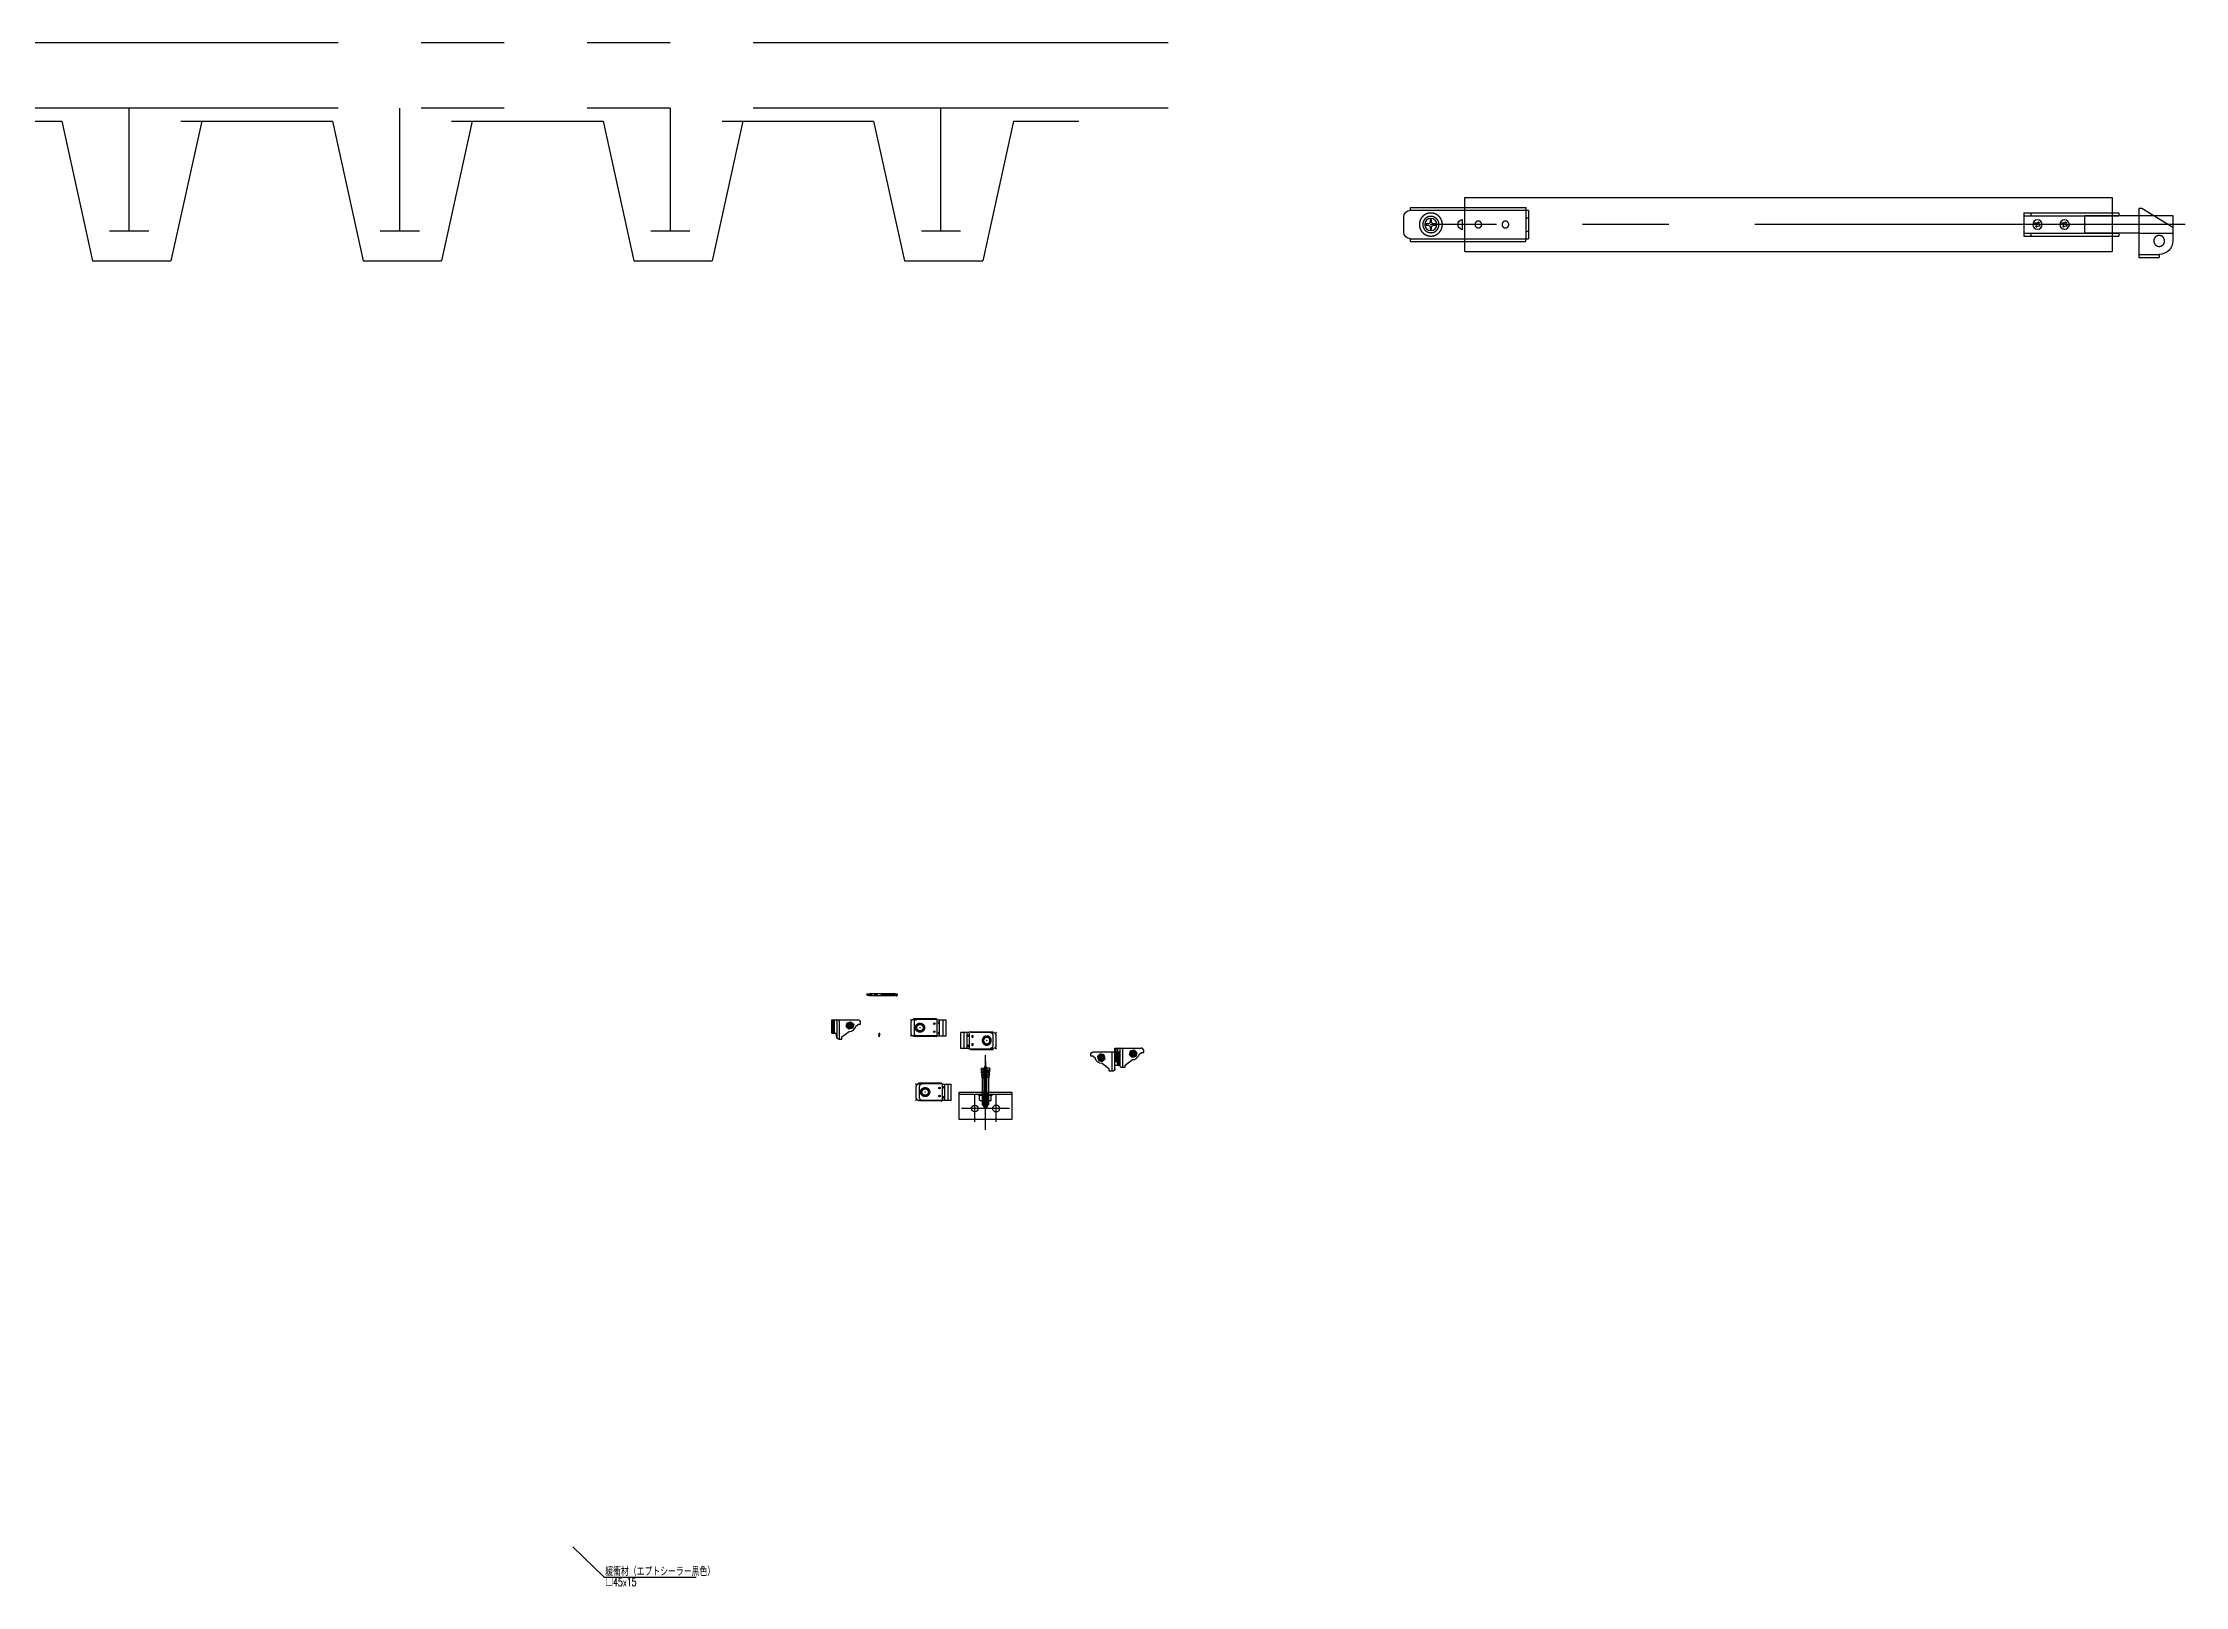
# Model space of a CAD drawing. Header units: millimetres. Extents: x -336714 to 313259, y -164504 to 205815.
# Drawn here: x -50246 to -10096, y 59206 to 88122 of the extents above; entities that cross this region are included whole.
import ezdxf

# ---------------------------------------------------------------- set-up
doc = ezdxf.new("R2010")
doc.units = ezdxf.units.MM
doc.header["$LTSCALE"] = 10
doc.header["$PDMODE"] = 35
doc.header["$PDSIZE"] = 5
for name, pattern in [('CENTER', [50.8, 31.75, -6.35, 6.35, -6.35]), ('HIDDEN', [9.525, 6.35, -3.175]), ('PHANTOM', [63.5, 31.75, -6.35, 6.35, -6.35, 6.35, -6.35])]:
    doc.linetypes.add(name, pattern=pattern)
for name, color, linetype in [('_別途', 6, 'PHANTOM'), ('_吊下地', 40, 'Continuous'), ('_基準', 1, 'CENTER'), ('_文字', 3, 'Continuous'), ('_製品', 4, 'Continuous'), ('_製品寸法', 9, 'Continuous'), ('POINT', 1, 'Continuous')]:
    doc.layers.add(name, color=color, linetype=linetype)
doc.styles.add('OKAMURA', font='simplex8.shx', dxfattribs={"width": 0.7, "bigfont": 'BIGFONT.shx'})
doc.dimstyles.new('OKAMURA-050', dxfattribs={"dimscale": 50, "dimtxt": 3, "dimasz": 1, "dimexe": 0, "dimexo": 3, "dimgap": 1, "dimtad": 1, "dimdec": 8, "dimdsep": 46, "dimtxsty": 'OKAMURA', "dimblk1": 'DOT', "dimblk2": 'DOT', "dimsah": 1, "dimcen": 0, "dimclrt": 3, "dimadec": 0, "dimazin": 0, "dimtfac": 1, "dimtdec": 8, "dimtix": 1, "dimtmove": 2, "dimatfit": 3, "dimfxl": 1, "dimtolj": 1, "dimarcsym": 0})

# ---------------------------------------------------------------- blocks, each defined once
blk = doc.blocks.new('*U208')
at = {"layer": '_別途'}
for p, q in [((2204.3, 60), (0, 60)), ((2204.3, 10), (0, 10)), ((1242, 0), (1358, 0)), ((1358, 0), (1381.5, -106.7)), ((1409.5, -83.7), (1409.5, 10)), ((1465, 0), (1441.5, -106.7)), ((1449, 0), (1565, 0)), ((1465, 0), (1515, 0)), ((1565, 0), (1588.5, -106.7)), ((1616.5, -83.7), (1616.5, 10)), ((1672, 0), (1648.5, -106.7)), ((1656, 0), (1772, 0)), ((1672, 0), (1722, 0)), ((1772, 0), (1795.5, -106.7)), ((1823.5, -83.7), (1823.5, 10)), ((1879, 0), (1855.5, -106.7)), ((1863, 0), (1979, 0)), ((1879, 0), (1929, 0)), ((1979, 0), (2002.5, -106.7)), ((2030.5, -83.7), (2030.5, 10)), ((2086, 0), (2062.5, -106.7)), ((2086, 0), (2136, 0)), ((1394.5, -83.7), (1424.5, -83.7)), ((1601.5, -83.7), (1631.5, -83.7)), ((1808.5, -83.7), (1838.5, -83.7)), ((2015.5, -83.7), (2045.5, -83.7)), ((1381.5, -106.7), (1441.5, -106.7)), ((1588.5, -106.7), (1648.5, -106.7)), ((1795.5, -106.7), (1855.5, -106.7)), ((2002.5, -106.7), (2062.5, -106.7))]:
    blk.add_line(p, q, dxfattribs=at)
blk = doc.blocks.new('P_SCREW_RIGHT')
at = {"layer": '_吊下地', "linetype": 'ByBlock'}
for p, q in [((-17.2, 10), (-17.2, -10)), ((30.8, 16.6), (-12.2, 16.6)), ((-12.2, 15), (-12.2, 16.6)), ((30.8, 15.6), (-12.2, 15.6)), ((-11.2, 10), (-11.2, -10)), ((0.1, 16.6), (0, 16.6)), ((32.4, -14), (32.4, 14)), ((34.5, 15), (48.8, 15)), ((36.7, -15), (36.7, 15)), ((48.8, -15), (48.8, 15)), ((-12.2, -16.6), (-12.2, -15)), ((30.8, -15.6), (-12.2, -15.6)), ((30.8, -16.6), (-12.2, -16.6)), ((0.1, -16.6), (0, -16.6)), ((34.5, -15), (48.8, -15))]:
    blk.add_line(p, q, dxfattribs=at)
at = {"layer": '_吊下地', "color": 6, "linetype": 'HIDDEN'}
for radius in [8.5, 6]:
    blk.add_circle((0, 0), radius, dxfattribs=at)
at = {"layer": '_吊下地', "linetype": 'ByBlock'}
for centre in [(26.8, 7.5), (26.8, -7.5)]:
    blk.add_circle(centre, 1.5, dxfattribs=at)
for centre, start, end in [((-12.2, 10), 90, 180), ((-6.2, 10), 90, 180), ((34.5, 20), 222.8436, 270), ((-12.2, -10), 180, 270), ((-6.2, -10), 180, 270), ((34.5, -20), 90, 137.1564)]:
    blk.add_arc(centre, 5, start, end, dxfattribs=at)
at = {"layer": '_吊下地', "linetype": 'ByBlock', "extrusion": (0, 0, -1)}
for centre, major_axis, ratio in [((35.4, 9.1), (0, 1.5), 0.904894), ((35.4, -10), (0, 1.49), 0.909015)]:
    blk.add_ellipse(centre, major_axis=major_axis, ratio=ratio, dxfattribs=at)
at = {"layer": '_吊下地', "linetype": 'ByBlock'}
for p in [(-17.2, 15), (-15.7, 13.5), (-9.7, 13.5), (0, 0), (30.8, 16.6), (-17.2, -15), (30.8, -16.6)]:
    blk.add_point(p, dxfattribs=at)
at = {"layer": '_基準'}
blk.add_line((42.8, 15), (42.8, -15), dxfattribs=at)
blk = doc.blocks.new('P_SCREW_LEFT')
at = {"layer": '_吊下地', "linetype": 'ByBlock'}
for p, q in [((-34.1, 10.5), (14.9, 10.5)), ((-34.1, -14.5), (-34.1, 10.5)), ((-2.7, 1.9), (-1.9, 2.7)), ((-1.6, 0.7), (-2.7, 1.9)), ((-0.7, 1.6), (-1.9, 2.7)), ((0.7, 1.6), (1.9, 2.7)), ((1.6, 0.7), (2.7, 1.9)), ((2.7, 1.9), (1.9, 2.7)), ((11, -1.3), (15.9, 2.5)), ((15.9, 2.5), (19.9, 2.5)), ((19.9, 2.5), (19.9, 5.5)), ((-34.1, -14.5), (-25.5, -14.5)), ((-25.5, -20.5), (-25.5, -14.5)), ((-20.5, -25.5), (-15, -25.5)), ((-15, -21.5), (-1.5, -11.1)), ((-15, -25.5), (-15, -21.5)), ((-1.6, -0.7), (-2.7, -1.9)), ((-1.9, -2.7), (-2.7, -1.9)), ((-0.7, -1.6), (-1.9, -2.7)), ((0.7, -1.6), (1.9, -2.7)), ((1.6, -0.7), (2.7, -1.9)), ((1.9, -2.7), (2.7, -1.9))]:
    blk.add_line(p, q, dxfattribs=at)
at = {"layer": '_吊下地', "color": 6, "linetype": 'HIDDEN'}
for p, q in [((-31.8, -14.5), (-31.8, 10.5)), ((-29.5, 10.5), (-29.5, -14.5)), ((-20, 10.5), (-20, -25.5))]:
    blk.add_line(p, q, dxfattribs=at)
at = {"layer": '_吊下地', "linetype": 'ByBlock'}
blk.add_lwpolyline([(-5.2, 5.2), (1.9, 7.1), (7.1, 1.9), (5.2, -5.2), (-1.9, -7.1), (-7.1, -1.9)], close=True, dxfattribs=at)
for radius in [6.32, 5.82]:
    blk.add_circle((0, 0), radius, dxfattribs=at)
at = {"layer": '_吊下地', "color": 6, "linetype": 'HIDDEN'}
blk.add_circle((0, 0), 4, dxfattribs=at)
at = {"layer": '_吊下地', "linetype": 'ByBlock'}
for centre, radius, start, end in [((-2.3, 0), 1, 315, 45), ((0, 2.3), 1, 225, 315), ((2.3, 0), 1, 135, 225), ((14.9, 5.5), 5, 0, 90), ((-20.5, -20.5), 5, 180, 270), ((-0.8, 0.9), 12, 266.4268, 349.2461), ((0, -2.3), 1, 45, 135)]:
    blk.add_arc(centre, radius, start, end, dxfattribs=at)
at = {"layer": '_製品', "color": 1, "linetype": 'CENTER'}
blk.add_line((-24.8, 10.5), (-24.8, -23.1), dxfattribs=at)
blk.add_point((-24.8, 10.5), dxfattribs=at)
blk = doc.blocks.new('*U308')
at = {"layer": '_吊下地', "linetype": 'ByBlock'}
for p, q in [((-34, 10), (15, 10)), ((-34, -14), (-34, 10)), ((-3, 2), (-2, 3)), ((-2, 1), (-3, 2)), ((-1, 2), (-2, 3)), ((1, 2), (2, 3)), ((3, 2), (2, 3)), ((2, 1), (3, 2)), ((11, -1), (16, 2)), ((16, 2), (20, 2)), ((20, 2), (20, 6)), ((-34, -14), (-25, -14)), ((-25, -20), (-25, -14)), ((-20, -26), (-15, -26)), ((-15, -22), (-2, -11)), ((-15, -26), (-15, -22)), ((-2, -1), (-3, -2)), ((-2, -3), (-3, -2)), ((-1, -2), (-2, -3)), ((1, -2), (2, -3)), ((2, -1), (3, -2)), ((2, -3), (3, -2))]:
    blk.add_line(p, q, dxfattribs=at)
at = {"layer": '_吊下地', "linetype": 'HIDDEN'}
for p, q in [((-27, 49), (-33, 48)), ((-32, 49), (-33, 48)), ((-31, 36), (-33, 48)), ((-27, 50), (-32, 49)), ((-18, 12), (-32, 12)), ((-32, 10), (-32, 12)), ((-31, 14), (-31, 36)), ((-19, 14), (-31, 14)), ((-30, 10), (-30, -14)), ((-25, 36), (-27, 50)), ((-24, 36), (-25, 36)), ((-24, 36), (-22, 50)), ((-17, 49), (-22, 50)), ((-17, 48), (-22, 49)), ((-20, 10), (-20, -26)), ((-19, 36), (-17, 48)), ((-19, 14), (-19, 36)), ((-18, 10), (-18, 12)), ((-17, 48), (-17, 49))]:
    blk.add_line(p, q, dxfattribs=at)
at = {"layer": '_吊下地'}
for p, q in [((-18, 10), (-32, 10)), ((-30, 10), (-30, -114)), ((-28, -114), (-28, 10)), ((-22, -114), (-22, 10)), ((-20, 10), (-20, -114)), ((-20, -114), (-30, -114))]:
    blk.add_line(p, q, dxfattribs=at)
at = {"layer": '_吊下地', "color": 6, "linetype": 'HIDDEN'}
blk.add_line((-32, -14), (-32, 10), dxfattribs=at)
at = {"layer": '_吊下地', "linetype": 'ByBlock'}
blk.add_lwpolyline([(-5, 5), (2, 7), (7, 2), (5, -5), (-2, -7), (-7, -2)], close=True, dxfattribs=at)
for radius in [6.32, 5.82]:
    blk.add_circle((0, 0), radius, dxfattribs=at)
at = {"layer": '_吊下地', "color": 6, "linetype": 'HIDDEN'}
blk.add_circle((0, 0), 4, dxfattribs=at)
at = {"layer": '_吊下地', "linetype": 'HIDDEN'}
for centre, start, end in [((-36, 15), 325.26993, 357.86017), ((-13, 15), 182.13983, 214.73007)]:
    blk.add_arc(centre, 5.64, start, end, dxfattribs=at)
at = {"layer": '_吊下地', "linetype": 'ByBlock'}
for centre, radius, start, end in [((-2, 0), 1, 315, 45), ((0, 2), 1, 225, 315), ((2, 0), 1, 135, 225), ((15, 6), 5, 0, 90), ((-20, -20), 5, 180, 270), ((-1, 1), 12, 266.42683, 349.24607), ((0, -2), 1, 45, 135)]:
    blk.add_arc(centre, radius, start, end, dxfattribs=at)
at = {"layer": '_製品', "color": 1, "linetype": 'CENTER'}
blk.add_line((-25, 10), (-25, -23), dxfattribs=at)
blk.add_point((-25, 10), dxfattribs=at)
blk = doc.blocks.new('P_SUPPORT_ROOM_1')
at = {"layer": '_吊下地'}
for p, q in [((-8.2, 45.4), (-2.8, 45.9)), ((-8.2, 45.4), (-7.9, 42.9)), ((-7.9, 42.9), (-2.5, 43.4)), ((-7.7, 40.6), (-2.3, 41.2)), ((-7.7, 40.6), (-7.5, 38.4)), ((-0.6, 24), (-2.8, 45.9)), ((0.2, 50.5), (-0.2, 50.5)), ((0, 57.5), (0, -29.5)), ((0.6, 24), (2.8, 45.9)), ((7.7, 40.6), (2.3, 41.2)), ((7.9, 42.9), (2.5, 43.4)), ((8.2, 45.4), (2.8, 45.9)), ((7.7, 40.6), (7.5, 38.4)), ((8.2, 45.4), (7.9, 42.9)), ((-7.5, 38.4), (-2.1, 38.9)), ((-7.2, 36.1), (-1.9, 36.7)), ((-7.2, 36.1), (-7, 33.9)), ((-7, 33.9), (-1.6, 34.4)), ((-6.8, 31.7), (-1.4, 32.2)), ((-6.8, 31.7), (-6.6, 29.4)), ((-6.6, 29.4), (-1.2, 30)), ((-6.3, 27.2), (-1, 27.7)), ((-6.3, 27.2), (-6, 23.7)), ((-6, 23.7), (-6, 2)), ((-0.6, 24), (0.6, 24)), ((6.3, 27.2), (1, 27.7)), ((6.6, 29.4), (1.2, 30)), ((6.8, 31.7), (1.4, 32.2)), ((7, 33.9), (1.6, 34.4)), ((7.2, 36.1), (1.9, 36.7)), ((7.5, 38.4), (2.1, 38.9)), ((6.3, 27.2), (6, 23.7)), ((6, 23.7), (6, 2)), ((6.8, 31.7), (6.6, 29.4)), ((7.2, 36.1), (7, 33.9)), ((50, -4), (-50, -4)), ((12.5, -4), (-12.5, -4)), ((-12.5, -5.6), (-12.5, -4)), ((12.5, -5.6), (-12.5, -5.6)), ((-11, -14.4), (-11, -5.6)), ((11, -5.6), (-11, -5.6)), ((-9, -15.6), (-11, -14.4)), ((9, -15.6), (-9, -15.6)), ((-6, -15.6), (-6, -22.5)), ((-6, -22.5), (-4.7, -24)), ((6, -22.5), (-6, -22.5)), ((-5.5, -14.4), (-5.5, -5.6)), ((-4.7, -24), (4.7, -24)), ((-3.7, -24.5), (-3.7, -25.9)), ((-3.7, -25.9), (3.7, -25.9)), ((3.2, -24), (-3.2, -24)), ((2.6, -27.5), (-2.6, -27.5)), ((3.7, -24.5), (3.7, -25.9)), ((6, -22.5), (4.7, -24)), ((5.5, -14.4), (5.5, -5.6)), ((6, -15.6), (6, -22.5)), ((9, -15.6), (11, -14.4)), ((11, -14.4), (11, -5.6)), ((12.5, -5.6), (12.5, -4))]:
    blk.add_line(p, q, dxfattribs=at)
at = {"layer": '_吊下地', "color": 6, "linetype": 'HIDDEN'}
for p, q in [((-2.5, -24), (-2.5, 42.3)), ((2.5, -24), (2.5, 42.3)), ((-6, -1.5), (-6, 2)), ((6, -1.5), (6, 2)), ((-5.3, -4), (-6, -1.5)), ((-6, -1.5), (6, -1.5)), ((-5.3, -4), (-6, -4.4)), ((-6, -4.4), (-6, -15.6)), ((-6, -4.4), (6, -4.4)), ((-5, -4.4), (-5.3, -4)), ((-5, -15.6), (-5, -4.4)), ((-5, -23.6), (-5, -15.6)), ((5, -4.4), (5.3, -4)), ((5, -15.6), (5, -4.4)), ((5, -23.6), (5, -15.6)), ((5.3, -4), (6, -1.5)), ((5.3, -4), (6, -4.4)), ((6, -4.4), (6, -15.6))]:
    blk.add_line(p, q, dxfattribs=at)
at = {"layer": '_吊下地', "linetype": 'HIDDEN'}
blk.add_line((5.3, -4), (-5.3, -4), dxfattribs=at)
at = {"layer": '_吊下地'}
blk.add_lwpolyline([(50, -50), (50, 0), (-50, 0), (-50, -50), (50, -50)], dxfattribs=at)
for centre, radius in [((-20, -30), 6), ((20, -30), 6.5)]:
    blk.add_circle(centre, radius, dxfattribs=at)
for centre, radius, start, end in [((-10.6, 41.5), 3, 343.695, 27.7436), ((13.5, 42.3), 16, 149.2465, 178.0085), ((13.5, 42.3), 16, 178.0085, 180), ((-13.5, 42.3), 16, 1.9915, 30.7535), ((-13.5, 42.3), 16, 0, 1.9915), ((10.6, 41.5), 3, 152.2564, 196.305), ((-10.1, 37), 3, 343.695, 27.7436), ((-9.7, 32.5), 3, 343.695, 27.7436), ((-9.2, 28), 3, 343.695, 27.7436), ((9.2, 28), 3, 152.2564, 196.305), ((9.7, 32.5), 3, 152.2564, 196.305), ((10.1, 37), 3, 152.2564, 196.305), ((-8.2, -11.7), 3.88, 270.0357, 315.0441), ((0, -1.8), 13.8, 246.5734, 293.4266), ((-3.2, -24.5), 0.5, 90, 180), ((0, -24.5), 4, 200.3641, 228.5904), ((0, -24.5), 4, 311.4096, 339.6359), ((3.2, -24.5), 0.5, 0, 90), ((8.2, -11.7), 3.88, 224.9559, 269.9643)]:
    blk.add_arc(centre, radius, start, end, dxfattribs=at)
for p in [(0, 2), (0, 0)]:
    blk.add_point(p, dxfattribs=at)
at = {"layer": '_基準'}
for p, q in [((0, -70), (0, 70)), ((45, -30), (-45, -30)), ((-20, -55), (-20, -5)), ((20, -55), (20, -5))]:
    blk.add_line(p, q, dxfattribs=at)
blk = doc.blocks.new('FVBASE29')
at = {"color": 0}
blk.add_line((0, -20), (0, 20), dxfattribs=at)
at = {"color": 0, "linetype": 'ByBlock'}
for p, q in [((19.8, 24.3), (28.6, 24.3)), ((19.8, -12), (19.8, 24.3)), ((19.8, 22), (34.8, 22)), ((28.6, 24.3), (34.8, 24.3)), ((34.8, 22), (34.8, 24.3)), ((-65, 8.6), (5, 8.6)), ((-65, -8.7), (-65, 8.6)), ((-65, 6.3), (5, 6.3)), ((-60, 6.3), (-60, 8.6)), ((19.8, 6.3), (-20, 6.3)), ((-20, 6.3), (-20, -6.4)), ((0, 6.3), (0, 8.6)), ((0, -8.7), (0, 8.6)), ((5, 6.3), (5, 8.6)), ((22.1, -12), (44.8, 2)), ((44.8, 2), (44.8, 12)), ((-65, -6.4), (5, -6.4)), ((-65, -8.7), (5, -8.7)), ((-60, -8.7), (-60, -6.4)), ((19.8, -6.4), (-20, -6.4)), ((0, -8.7), (0, -6.4)), ((5, -8.7), (5, -6.4)), ((19.8, -12), (22.1, -12))]:
    blk.add_line(p, q, dxfattribs=at)
at = {"color": 6, "linetype": 'HIDDEN'}
for p, q in [((19.8, 6.3), (45, 6.3)), ((45, 6.3), (45, -6.4)), ((45, -6.4), (19.8, -6.4))]:
    blk.add_line(p, q, dxfattribs=at)
blk.add_circle((34.8, 12.1), 4, dxfattribs=at)
at = {"color": 0, "linetype": 'ByBlock'}
for centre in [(-55, 0), (-35, 0)]:
    blk.add_circle(centre, 3.5, dxfattribs=at)
for centre, radius, start, end in [((34.8, 12), 10, 0, 90), ((-57.8, 0.7), 1.74, 299.9987, 30.0013), ((-55, 0), 2.05, 120, 128.062), ((-55, 0), 2.05, 111.938, 120), ((-54.3, 2.8), 1.74, 209.9987, 300.0013), ((-52.2, -0.7), 1.74, 119.9987, 210.0013), ((-55, 0), 2.05, 30, 38.062), ((-55, 0), 2.05, 21.938, 30), ((-37.8, 0.7), 1.74, 299.9987, 30.0013), ((-35, 0), 2.05, 120, 128.062), ((-35, 0), 2.05, 111.938, 120), ((-34.3, 2.8), 1.74, 209.9987, 300.0013), ((-32.2, -0.7), 1.74, 119.9987, 210.0013), ((-35, 0), 2.05, 30, 38.062), ((-35, 0), 2.05, 21.938, 30), ((-55, 0), 2.05, 201.938, 210), ((-55, 0), 2.05, 210, 218.062), ((-55.7, -2.8), 1.74, 29.9987, 120.0013), ((-55, 0), 2.05, 291.938, 300), ((-55, 0), 2.05, 300, 308.062), ((-35, 0), 2.05, 201.938, 210), ((-35, 0), 2.05, 210, 218.062), ((-35.7, -2.8), 1.74, 29.9987, 120.0013), ((-35, 0), 2.05, 291.938, 300), ((-35, 0), 2.05, 300, 308.062)]:
    blk.add_arc(centre, radius, start, end, dxfattribs=at)
blk = doc.blocks.new('FVBASE30')
blk.add_line((25, 20), (25, -20))
at = {"layer": '_吊下地'}
for p, q in [((-3.5, 0.5), (-2, 0.5)), ((-3.5, -0.5), (-3.5, 0.5)), ((-3.5, 0.5), (-2, 0.5)), ((-3.5, -0.5), (-3.5, 0.5)), ((-0.5, 3.5), (0.5, 3.5)), ((-0.5, 2), (-0.5, 3.5)), ((-0.5, 3.5), (0.5, 3.5)), ((-0.5, 2), (-0.5, 3.5)), ((0.5, 3.5), (0.5, 2)), ((0.5, 3.5), (0.5, 2)), ((2, 0.5), (3.5, 0.5)), ((2, 0.5), (3.5, 0.5)), ((3.5, 0.5), (3.5, -0.5)), ((3.5, 0.5), (3.5, -0.5)), ((-2, -0.5), (-3.5, -0.5)), ((-2, -0.5), (-3.5, -0.5)), ((-0.5, -3.5), (-0.5, -2)), ((-0.5, -3.5), (-0.5, -2)), ((0.5, -3.5), (-0.5, -3.5)), ((0.5, -3.5), (-0.5, -3.5)), ((0.5, -2), (0.5, -3.5)), ((0.5, -2), (0.5, -3.5)), ((3.5, -0.5), (2, -0.5)), ((3.5, -0.5), (2, -0.5))]:
    blk.add_line(p, q, dxfattribs=at)
blk.add_circle((0, 0), 4.5, dxfattribs=at)
blk.add_circle((0, 0), 4.5, dxfattribs=at)
for centre, start, end in [((-2, 2), 270, 0), ((-2, 2), 270, 0), ((2, 2), 180, 270), ((2, 2), 180, 270), ((-2, -2), 0, 90), ((-2, -2), 0, 90), ((2, -2), 90, 180), ((2, -2), 90, 180)]:
    blk.add_arc(centre, 1.5, start, end, dxfattribs=at)
at = {"layer": '_製品', "color": 0, "linetype": 'ByBlock'}
for p, q in [((-20, 5.5), (-20, -5.5)), ((-15, 12.5), (-15, 10.5)), ((-15, 12.5), (70, 12.5)), ((-15, 10.5), (72, 10.5)), ((23, -3.8), (23, 3.8)), ((70, 12.5), (70, 10.5)), ((70, -10.5), (70, 10.5)), ((70, 5), (72, 5)), ((72, -10.5), (72, 10.5)), ((-15, -10.5), (72, -10.5)), ((-15, -10.5), (-15, -12.5)), ((-15, -12.5), (70, -12.5)), ((70, -5), (72, -5)), ((70, -12.5), (70, -10.5))]:
    blk.add_line(p, q, dxfattribs=at)
at = {"layer": '_製品', "color": 6, "linetype": 'HIDDEN'}
for centre, radius in [((0, 0), 8.5), ((0, 0), 6), ((35, 0), 2.5), ((55, 0), 2.5)]:
    blk.add_circle(centre, radius, dxfattribs=at)
at = {"layer": '_製品', "color": 0, "linetype": 'ByBlock'}
for centre, radius, start, end in [((-15, 5.5), 5, 90, 180), ((23.8, 0), 3.84, 102.6804, 257.3196), ((-15, -5.5), 5, 180, 270)]:
    blk.add_arc(centre, radius, start, end, dxfattribs=at)
blk.add_point((0, 0), dxfattribs=at)
at = {"layer": 'POINT', "color": 1}
blk.add_point((0, 0), dxfattribs=at)
blk.add_point((0, 0), dxfattribs=at)
blk = doc.blocks.new('*U295')
at = {"layer": '_吊下地'}
for p, q in [((25, 20), (502.6, 20)), ((25, -20), (502.6, -20))]:
    blk.add_line(p, q, dxfattribs=at)
at = {"layer": '_基準'}
blk.add_line((556.5, 0), (0, 0), dxfattribs=at)
at = {"layer": '_吊下地', "xscale": -1, "rotation": 180}
for name, p in [('FVBASE30', (0, 0)), ('FVBASE29', (502.6, 0))]:
    blk.add_blockref(name, p, dxfattribs=at)
blk = doc.blocks.new('*U296')
at = {"layer": '_吊下地'}
for p, q in [((25, 20), (503, 20)), ((25, -20), (503, -20))]:
    blk.add_line(p, q, dxfattribs=at)
at = {"layer": '_基準'}
blk.add_line((557, 0), (0, 0), dxfattribs=at)
at = {"layer": '_吊下地', "xscale": -1, "rotation": 180}
for name, p in [('FVBASE30', (0, 0)), ('FVBASE29', (503, 0))]:
    blk.add_blockref(name, p, dxfattribs=at)
blk = doc.blocks.new('_DOT')
at = {"color": 0, "linetype": 'ByBlock'}
blk.add_line((-0.5, 0), (-1, 0), dxfattribs=at)
at = {"color": 0, "linetype": 'ByBlock', "const_width": 0.5}
blk.add_lwpolyline([(-0.25, 0, 1), (0.25, 0, 1)], format="xyb", close=True, dxfattribs=at)
blk = doc.blocks.new('*U272')
at = {"layer": '_文字', "style": 'OKAMURA', "width": 0.7}
for s, p in [('緩衝材（エプトシーラー黒色）', (608, -542)), ('□45x15', (608, -733))]:
    blk.add_text(s, height=150, dxfattribs=at).set_placement(p)
at = {"layer": '_製品寸法'}
blk.add_leader([(0, 0), (586, -563), (2309, -563)], dimstyle='OKAMURA-050', override={"dimgap": 1, "dimtad": 0}, dxfattribs=at)

msp = doc.modelspace()

# ---------------------------------------------------------------- block references
for name, p, xscale, yscale, zscale in [('*U208', (-83161, 86652), 24.5, 24.5, 24.5), ('*U295', (-24232, 84718), 25.4, 25.4, 25.4), ('P_SCREW_LEFT', (-35119, 69711), 10, 10, 0.3937007874015748), ('*U308', (-34562, 69545), 0.3937007874015748, 0.3937007874015748, 0.3937007874015748), ('P_SCREW_RIGHT', (-33807, 69670), 10, 10, 0.3937007874015748), ('P_SCREW_RIGHT', (-32555, 69429), -10, 10, 0.3937007874015748), ('P_SUPPORT_ROOM_1', (-32580, 68456), 10, 10, 10), ('P_SCREW_LEFT', (-30409, 69108), -10, 10, 0.3937007874015748), ('P_SCREW_LEFT', (-29812, 69182), 10, 10, 0.3937007874015748), ('P_SCREW_RIGHT', (-33710, 68463), 10, 10, 0.3937007874015748)]:
    msp.add_blockref(name, p, dxfattribs=dict(xscale=xscale, yscale=yscale, zscale=zscale))
msp.add_blockref('*U296', (-34780, 70292))
at = {"layer": '_文字'}
msp.add_blockref('*U272', (-40313, 59940), dxfattribs=at)

doc.saveas('drawing.dxf')
